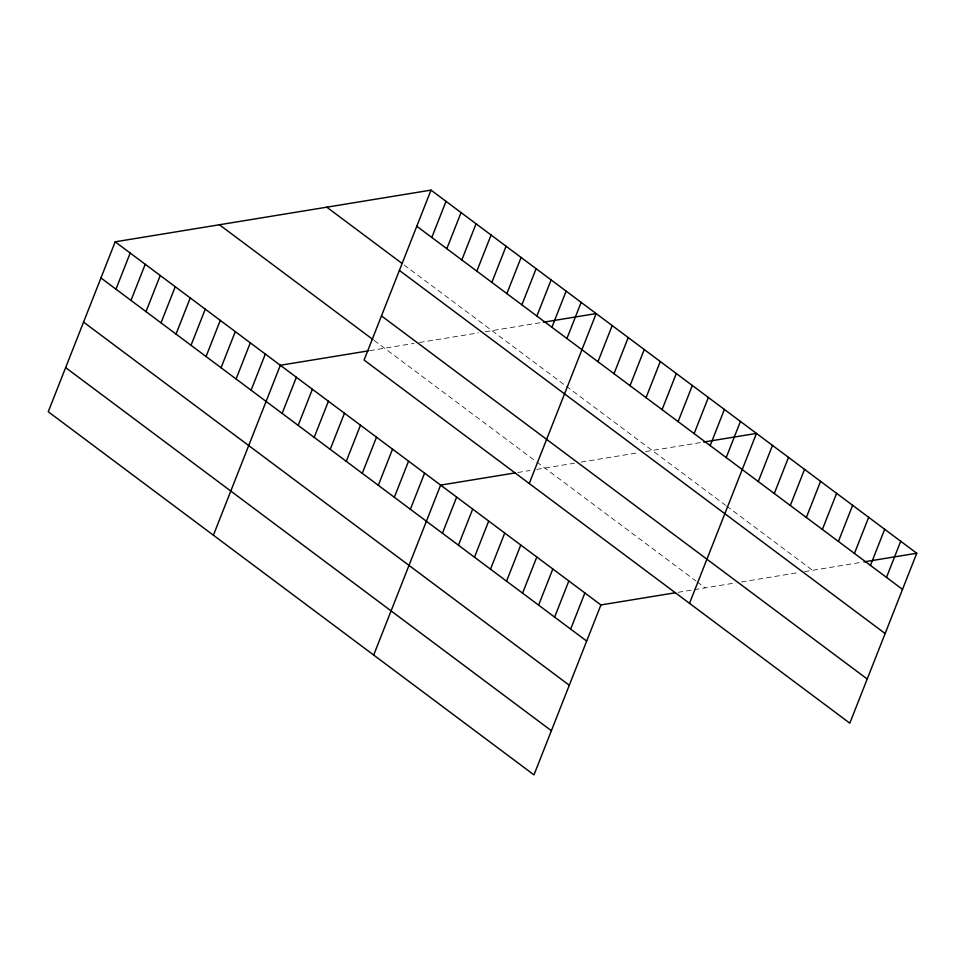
<?xml version="1.0" encoding="UTF-8"?>
<svg xmlns="http://www.w3.org/2000/svg" width="965" height="965" viewBox="0 0 965 965"><rect width="100%" height="100%" fill="white"/><g stroke="black" fill="none" stroke-linecap="round" stroke-linejoin="round"><path stroke-width="0.72" stroke-dasharray="4.83 3.62" d="M369.667 350.657L414.094 343.383M419.461 342.503L478.519 332.841M485.238 331.743L543.379 322.226M517.783 472.488L529.966 470.486M536.733 469.376L574.38 463.212M581.099 462.114L638.818 452.669M645.525 451.572L702.315 442.272M678.069 592.317L692.966 589.88M694.318 589.651L736.018 582.824M741.385 581.955L799.104 572.498M804.472 571.63L862.614 562.113M404.178 265.025L565.225 385.421M566.371 386.277L725.511 505.25M726.657 506.106L812.53 570.303M374.167 340.452L535.696 461.21M536.842 462.066L695.982 581.039M697.128 581.895L705.138 587.878"/><path stroke-width="1.45" d="M431.017 190.117L364.082 360.054L849.815 723.183L916.75 553.247L431.017 190.117L115.185 241.817L48.25 411.753L533.983 774.883L600.918 604.946L675.367 592.763M115.969 289.174L130.203 253.047M130.987 300.404L145.22 264.265M145.992 311.623L160.226 275.495M161.01 322.853L175.244 286.714M176.028 334.071L190.262 297.932M191.034 345.301L205.268 309.162M206.052 356.519L220.285 320.38M221.069 367.737L235.303 331.61M236.075 378.968L250.309 342.828M251.093 390.186L265.327 354.058M213.398 535.213L280.333 365.277L368.316 350.874M282.13 413.394L296.364 377.267M298.161 425.384L312.395 389.245M314.192 437.362L328.426 401.235M330.223 449.352L344.457 413.213M431.801 237.474L446.035 201.347M346.254 461.33L360.488 425.191M446.819 248.705L461.053 212.565M362.273 473.308L376.507 437.181M461.825 259.923L476.059 223.796M378.304 485.298L392.538 449.159M476.843 271.153L491.076 235.014M394.335 497.277L408.569 461.149M491.861 282.371L506.094 246.244M410.366 509.267L424.6 473.127M506.866 293.601L521.1 257.462M373.684 655.054L440.631 485.118L515.069 472.922M521.884 304.819L536.118 268.692M442.428 533.235L456.662 497.096M536.89 316.05L551.124 279.91M458.447 545.213L472.681 509.074M551.908 327.268L566.141 291.128M474.478 557.191L488.712 521.064M566.925 338.498L581.159 302.359M490.51 569.181L504.743 533.042M529.23 483.513L596.165 313.577L543.379 322.226M506.541 581.159L520.774 545.032M597.962 361.694L612.196 325.567M522.572 593.149L536.805 557.01M613.993 373.684L628.227 337.545M538.603 605.127L552.836 569M630.024 385.662L644.258 349.535M554.622 617.118L568.855 580.978M646.055 397.652L660.289 361.513M570.653 629.096L584.887 592.956M662.087 409.63L676.32 373.503M678.106 421.621L692.339 385.481M694.137 433.599L708.37 397.459M710.168 445.577L724.401 409.45M726.199 457.567L740.432 421.428M689.517 603.354L756.464 433.418L703.666 442.054M758.261 481.535L772.495 445.396M774.28 493.513L788.514 457.374M790.311 505.491L804.545 469.364M806.342 517.481L820.576 481.342M822.373 529.459L836.607 493.332M838.404 541.449L852.638 505.31M854.435 553.428L868.669 517.3M870.454 565.418L884.688 529.278M886.485 577.396L900.719 541.256M863.965 561.883L916.75 553.247M416.784 226.256L902.516 589.374M326.797 207.185L401.862 263.3M399.389 270.405L885.122 633.535M381.477 315.905L867.197 679.022M219.417 224.761L373.009 339.584M115.185 241.817L600.918 604.946M100.951 277.956L586.684 641.074M83.569 322.105L569.29 685.234M65.644 367.605L551.377 730.722"/></g></svg>
